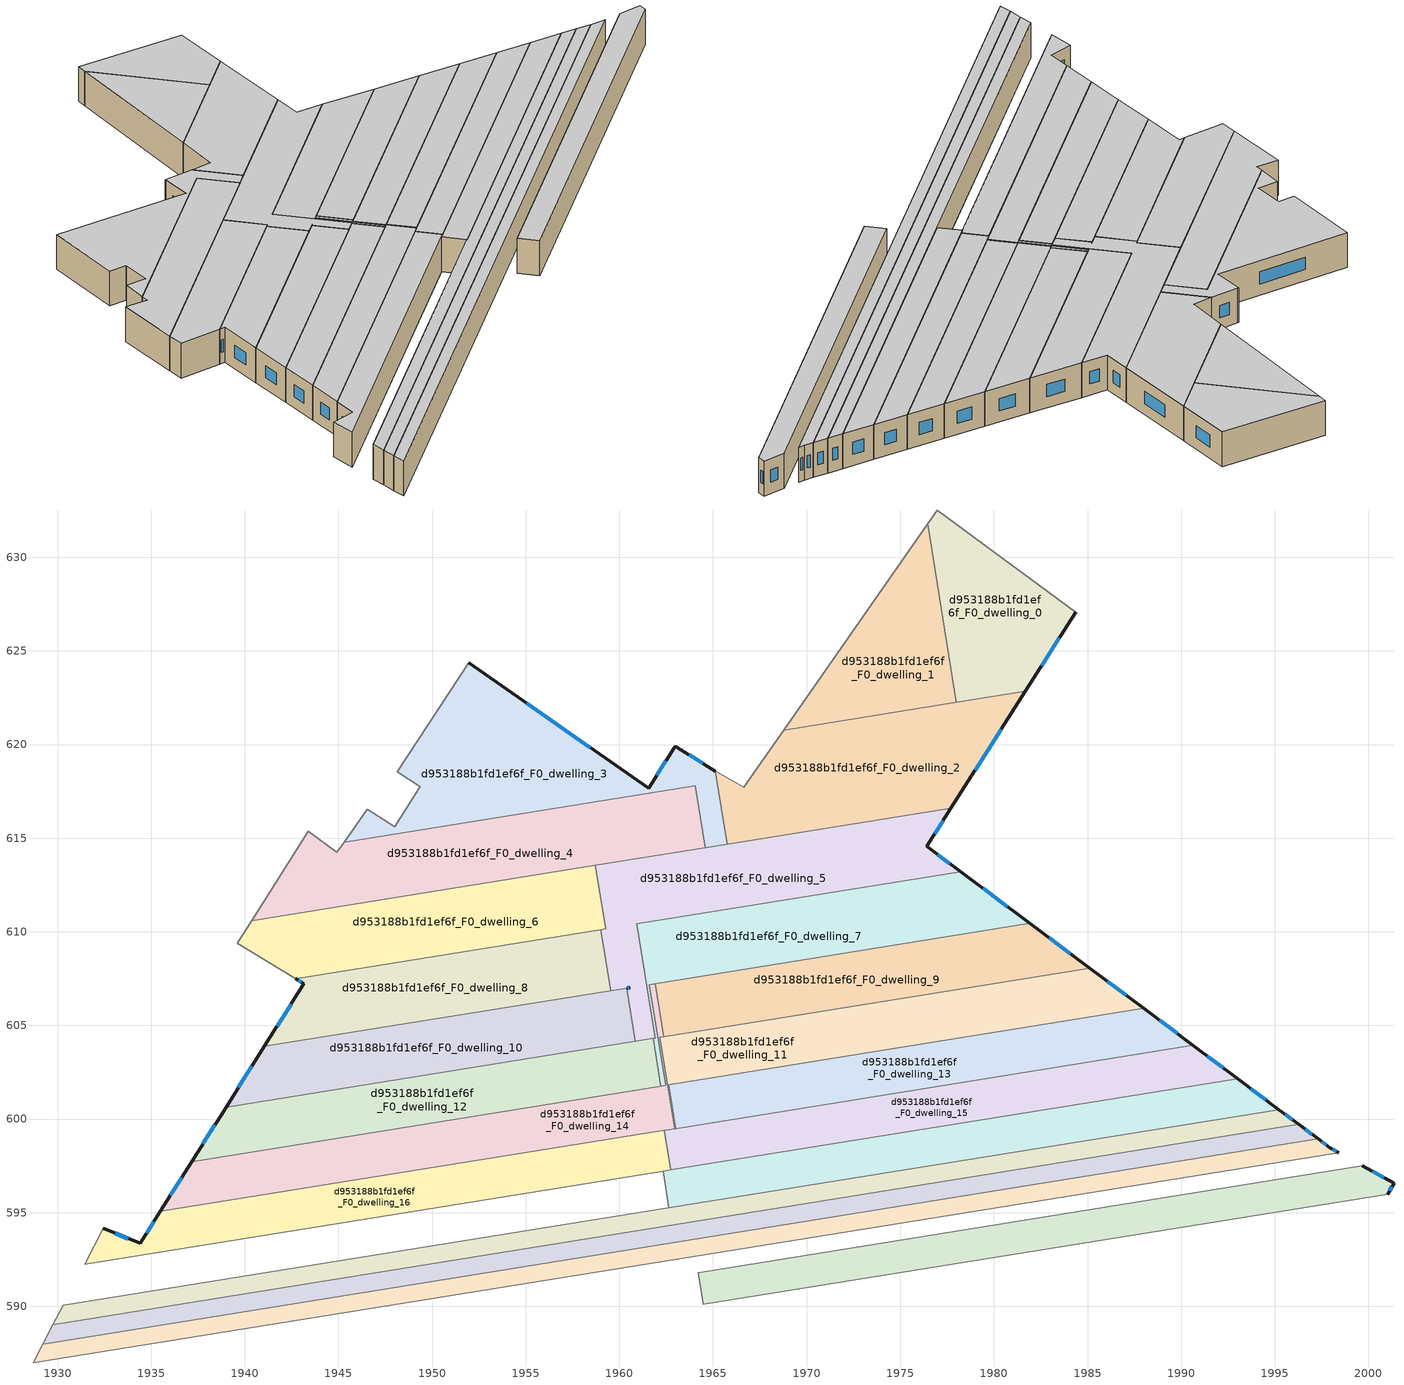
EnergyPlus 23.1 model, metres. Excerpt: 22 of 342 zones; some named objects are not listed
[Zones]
d953188b1fd1ef6f_F0_dwelling_0
 floor ground (EU_floor_Construction): 1984.36,627.07 1981.68,622.85 1978,622.26 1976.46,631.79 1976.97,632.51 z0
 wall outside (EU_wall_Construction): 1981.68,622.85 1984.36,627.07 z0:3
 wall adiabatic (EU_wall_Construction): 1984.36,627.07 1976.97,632.51 1976.46,631.79 z0:3
 wall to d953188b1fd1ef6f_F0_dwelling_1 (EU_wall_Construction): 1976.46,631.79 1978,622.26 z0:3
 wall to d953188b1fd1ef6f_F0_dwelling_2 (EU_wall_Construction): 1978,622.26 1981.68,622.85 z0:3
 window (EU_Window_Construction): 1982.55,624.22 1983.49,625.7 z0.97:2.03
 ceiling to d953188b1fd1ef6f_F1_dwelling_0 (EU_floor_Construction): 1981.68,622.85 1984.36,627.07 1976.97,632.51 1976.46,631.79 1978,622.26 z3
d953188b1fd1ef6f_F0_dwelling_1
 floor ground (EU_floor_Construction): 1976.46,631.79 1978,622.26 1968.78,620.78 z0
 wall adiabatic (EU_wall_Construction): 1976.46,631.79 1968.78,620.78 z0:3
 wall to d953188b1fd1ef6f_F0_dwelling_2 (EU_wall_Construction): 1968.78,620.78 1978,622.26 z0:3
 ceiling to d953188b1fd1ef6f_F1_dwelling_1 (EU_floor_Construction): 1978,622.26 1976.46,631.79 1968.78,620.78 z3
d953188b1fd1ef6f_F0_dwelling_10
 floor ground (EU_floor_Construction): 1960.41,606.99 1960.86,604.16 1939,600.64 1941.04,603.88 z0
 wall outside (EU_wall_Construction): 1941.04,603.88 1939,600.64 z0:3
 wall to d953188b1fd1ef6f_F0_dwelling_5 (EU_wall_Construction): 1960.86,604.16 1960.41,606.99 / 1960.4,606.99 1959.54,606.86 z0:3
 wall to d953188b1fd1ef6f_F0_dwelling_8 (EU_wall_Construction): 1959.54,606.85 1941.04,603.88 z0:3
 wall to d953188b1fd1ef6f_F0_dwelling_12 (EU_wall_Construction): 1939,600.64 1960.86,604.16 z0:3
 window (EU_Window_Construction): 1940.38,602.83 1939.66,601.69 z0.97:2.03
 ceiling to d953188b1fd1ef6f_F1_dwelling_10 (EU_floor_Construction): 1960.86,604.16 1960.41,606.99 1941.04,603.88 1939,600.64 z3
d953188b1fd1ef6f_F0_dwelling_11
 floor ground (EU_floor_Construction): 1988,605.91 1962.63,601.83 1963.01,599.5 1962.95,599.49 1962.17,604.37 1985.12,608.06 z0
 wall outside (EU_wall_Construction): 1988,605.91 1985.12,608.06 z0:3
 wall to d953188b1fd1ef6f_F0_dwelling_13 (EU_wall_Construction): 1963.01,599.5 1962.63,601.83 1988,605.91 z0:3
 wall to d953188b1fd1ef6f_F0_dwelling_15 (EU_wall_Construction): 1962.95,599.49 1963.01,599.5 z0:3
 wall to d953188b1fd1ef6f_F0_dwelling_14 (EU_wall_Construction): 1962.36,604.4 1962.17,604.37 1962.95,599.49 z0:3
 wall to d953188b1fd1ef6f_F0_dwelling_9 (EU_wall_Construction): 1985.12,608.06 1962.36,604.4 z0:3
 window (EU_Window_Construction): 1987.07,606.6 1986.06,607.36 z0.97:2.03
 ceiling to d953188b1fd1ef6f_F1_dwelling_11 (EU_floor_Construction): 1988,605.91 1985.12,608.06 1962.17,604.37 1962.95,599.49 1963.01,599.5 1962.63,601.83 z3
d953188b1fd1ef6f_F0_dwelling_12
 floor ground (EU_floor_Construction): 1961.8,604.31 1962.21,601.76 1937.16,597.73 1939,600.64 z0
 wall outside (EU_wall_Construction): 1939,600.64 1937.16,597.73 z0:3
 wall to d953188b1fd1ef6f_F0_dwelling_7 (EU_wall_Construction): 1962.21,601.76 1961.8,604.31 z0:3
 wall to d953188b1fd1ef6f_F0_dwelling_14 (EU_wall_Construction): 1937.16,597.73 1962.21,601.76 z0:3
 wall to d953188b1fd1ef6f_F0_dwelling_5 (EU_wall_Construction): 1961.8,604.31 1960.86,604.16 z0:3
 window (EU_Window_Construction): 1938.4,599.7 1937.76,598.67 z0.97:2.03
 ceiling to d953188b1fd1ef6f_F1_dwelling_12 (EU_floor_Construction): 1962.21,601.76 1961.8,604.31 1939,600.64 1937.16,597.73 z3
d953188b1fd1ef6f_F0_dwelling_13
 floor ground (EU_floor_Construction): 1990.63,603.94 1963.01,599.5 1962.63,601.83 1988,605.91 z0
 wall outside (EU_wall_Construction): 1990.63,603.94 1988,605.91 z0:3
 wall to d953188b1fd1ef6f_F0_dwelling_15 (EU_wall_Construction): 1963.01,599.5 1990.63,603.94 z0:3
 window (EU_Window_Construction): 1989.78,604.58 1988.85,605.27 z0.97:2.03
 ceiling to d953188b1fd1ef6f_F1_dwelling_13 (EU_floor_Construction): 1990.63,603.94 1988,605.91 1962.63,601.83 1963.01,599.5 z3
d953188b1fd1ef6f_F0_dwelling_14
 floor ground (EU_floor_Construction): 1961.91,607.24 1962.36,604.4 1962.17,604.37 1962.95,599.49 1962.65,599.44 1935.48,595.07 1937.16,597.73 1962.47,601.8 1961.6,607.19 z0
 wall outside (EU_wall_Construction): 1937.16,597.73 1935.48,595.07 z0:3
 wall to d953188b1fd1ef6f_F0_dwelling_9 (EU_wall_Construction): 1962.36,604.4 1961.91,607.24 z0:3
 wall to d953188b1fd1ef6f_F0_dwelling_7 (EU_wall_Construction): 1961.91,607.24 1961.6,607.19 1962.47,601.8 1962.21,601.76 z0:3
 wall to d953188b1fd1ef6f_F0_dwelling_15 (EU_wall_Construction): 1962.4,599.4 1962.65,599.44 1962.95,599.49 z0:3
 wall to d953188b1fd1ef6f_F0_dwelling_16 (EU_wall_Construction): 1935.48,595.07 1962.4,599.4 z0:3
 window (EU_Window_Construction): 1936.62,596.87 1936.03,595.93 z0.97:2.03
 ceiling to d953188b1fd1ef6f_F1_dwelling_14 (EU_floor_Construction): 1962.65,599.44 1962.95,599.49 1962.17,604.37 1962.36,604.4 1961.91,607.24 1961.6,607.19 1962.47,601.8 1937.16,597.73 1935.48,595.07 z3
d953188b1fd1ef6f_F0_dwelling_15
 floor ground (EU_floor_Construction): 1993.01,602.16 1962.73,597.29 1962.4,599.4 1962.95,599.49 1963.01,599.5 1990.63,603.94 z0
 wall outside (EU_wall_Construction): 1993.01,602.16 1990.63,603.94 z0:3
 wall to d953188b1fd1ef6f_F0_dwelling_16 (EU_wall_Construction): 1962.4,599.4 1962.73,597.29 z0:3
 wall to d953188b1fd1ef6f_F0_dwelling_17 (EU_wall_Construction): 1962.73,597.29 1993.01,602.16 z0:3
 window (EU_Window_Construction): 1992.24,602.73 1991.4,603.36 z0.97:2.03
 ceiling to d953188b1fd1ef6f_F1_dwelling_15 (EU_floor_Construction): 1993.01,602.16 1990.63,603.94 1963.01,599.5 1962.95,599.49 1962.4,599.4 1962.73,597.29 z3
d953188b1fd1ef6f_F0_dwelling_16
 floor ground (EU_floor_Construction): 1962.4,599.4 1962.73,597.29 1931.44,592.26 1932.44,594.16 1934.41,593.36 1935.48,595.07 z0
 wall outside (EU_wall_Construction): 1935.48,595.07 1934.41,593.36 1932.44,594.16 z0:3
 wall adiabatic (EU_wall_Construction): 1932.44,594.16 1931.44,592.26 z0:3
 wall to d953188b1fd1ef6f_F0_dwelling_18 (EU_wall_Construction): 1931.44,592.26 1962.34,597.22 z0:3
 wall to d953188b1fd1ef6f_F0_dwelling_17 (EU_wall_Construction): 1962.34,597.22 1962.73,597.29 z0:3
 window (EU_Window_Construction): 1933.77,593.62 1933.07,593.9 / 1935.14,594.52 1934.76,593.91 z0.97:2.03
 ceiling to d953188b1fd1ef6f_F1_dwelling_16 (EU_floor_Construction): 1962.73,597.29 1962.4,599.4 1935.48,595.07 1934.41,593.36 1932.44,594.16 1931.44,592.26 z3
d953188b1fd1ef6f_F0_dwelling_17
 floor ground (EU_floor_Construction): 1995.22,600.51 1962.65,595.27 1962.34,597.22 1993.01,602.16 z0
 wall outside (EU_wall_Construction): 1995.22,600.51 1993.01,602.16 z0:3
 wall to d953188b1fd1ef6f_F0_dwelling_18 (EU_wall_Construction): 1962.34,597.22 1962.65,595.27 z0:3
 wall to d953188b1fd1ef6f_F0_dwelling_19 (EU_wall_Construction): 1962.65,595.27 1995.22,600.51 z0:3
 window (EU_Window_Construction): 1994.5,601.04 1993.73,601.62 z0.97:2.03
 ceiling to d953188b1fd1ef6f_F1_dwelling_17 (EU_floor_Construction): 1995.22,600.51 1993.01,602.16 1962.34,597.22 1962.65,595.27 z3
d953188b1fd1ef6f_F0_dwelling_19
 floor ground (EU_floor_Construction): 1996.28,599.71 1929.75,589.02 1930.3,590.07 1995.22,600.51 z0
 wall outside (EU_wall_Construction): 1996.28,599.71 1995.22,600.51 z0:3
 wall to d953188b1fd1ef6f_F0_dwelling_20 (EU_wall_Construction): 1929.75,589.02 1996.28,599.71 z0:3
 wall adiabatic (EU_wall_Construction): 1930.3,590.07 1929.75,589.02 z0:3
 wall to d953188b1fd1ef6f_F0_dwelling_18 (EU_wall_Construction): 1962.65,595.27 1930.3,590.07 z0:3
 window (EU_Window_Construction): 1995.93,599.97 1995.56,600.25 z0.97:2.03
 ceiling to d953188b1fd1ef6f_F1_dwelling_19 (EU_floor_Construction): 1996.28,599.71 1995.22,600.51 1930.3,590.07 1929.75,589.02 z3
d953188b1fd1ef6f_F0_dwelling_2
 floor ground (EU_floor_Construction): 1981.68,622.85 1977.71,616.6 1965.76,614.68 1965.13,618.58 1965.15,618.57 1966.65,617.71 1968.78,620.78 z0
 wall outside (EU_wall_Construction): 1977.71,616.6 1981.68,622.85 z0:3
 wall adiabatic (EU_wall_Construction): 1968.78,620.78 1966.65,617.71 1965.15,618.57 1965.13,618.58 z0:3
 wall to d953188b1fd1ef6f_F0_dwelling_3 (EU_wall_Construction): 1965.13,618.58 1965.76,614.68 z0:3
 wall to d953188b1fd1ef6f_F0_dwelling_5 (EU_wall_Construction): 1965.76,614.68 1977.71,616.6 z0:3
 window (EU_Window_Construction): 1979,618.63 1980.39,620.82 z0.97:2.03
 ceiling to d953188b1fd1ef6f_F1_dwelling_2 (EU_floor_Construction): 1977.71,616.6 1981.68,622.85 1968.78,620.78 1966.65,617.71 1965.15,618.57 1965.13,618.58 1965.76,614.68 z3
d953188b1fd1ef6f_F0_dwelling_20
 floor ground (EU_floor_Construction): 1997.31,598.94 1929.21,587.99 1929.75,589.02 1996.28,599.71 z0
 wall outside (EU_wall_Construction): 1997.31,598.94 1996.28,599.71 z0:3
 wall to d953188b1fd1ef6f_F0_dwelling_21 (EU_wall_Construction): 1929.21,587.99 1997.31,598.94 z0:3
 wall adiabatic (EU_wall_Construction): 1929.75,589.02 1929.21,587.99 z0:3
 window (EU_Window_Construction): 1996.98,599.19 1996.61,599.46 z0.97:2.03
 ceiling to d953188b1fd1ef6f_F1_dwelling_20 (EU_floor_Construction): 1997.31,598.94 1996.28,599.71 1929.75,589.02 1929.21,587.99 z3
d953188b1fd1ef6f_F0_dwelling_21
 floor ground (EU_floor_Construction): 1997.94,598.47 1998.43,598.2 1928.69,586.99 1929.21,587.99 1997.31,598.94 z0
 wall outside (EU_wall_Construction): 1998.43,598.2 1997.94,598.47 1997.31,598.94 z0:3
 wall adiabatic (EU_wall_Construction): 1929.21,587.99 1928.69,586.99 z0:3
 wall to d953188b1fd1ef6f_F0_dwelling_22 (EU_wall_Construction): 1928.69,586.99 1998.43,598.2 z0:3
 window (EU_Window_Construction): 1997.74,598.62 1997.52,598.79 / 1998.27,598.29 1998.1,598.38 z0.97:2.03
 ceiling to d953188b1fd1ef6f_F1_dwelling_21 (EU_floor_Construction): 1998.43,598.2 1997.94,598.47 1997.31,598.94 1929.21,587.99 1928.69,586.99 z3
d953188b1fd1ef6f_F0_dwelling_23
 floor ground (EU_floor_Construction): 2001.36,596.57 2001.03,595.98 1964.48,590.1 1964.21,591.8 1999.68,597.5 z0
 wall outside (EU_wall_Construction): 2001.03,595.98 2001.36,596.57 1999.68,597.5 z0:3
 wall to d953188b1fd1ef6f_F0_dwelling_24 (EU_wall_Construction): 1964.21,591.8 1964.48,590.1 z0:3
 wall to d953188b1fd1ef6f_F0_dwelling_25 (EU_wall_Construction): 1964.48,590.1 2001.03,595.98 z0:3
 wall to d953188b1fd1ef6f_F0_dwelling_22 (EU_wall_Construction): 1999.68,597.5 1964.21,591.8 z0:3
 window (EU_Window_Construction): 2001.14,596.17 2001.25,596.38 / 2000.82,596.87 2000.23,597.2 z0.97:2.03
 ceiling to d953188b1fd1ef6f_F1_dwelling_23 (EU_floor_Construction): 2001.03,595.98 2001.36,596.57 1999.68,597.5 1964.21,591.8 1964.48,590.1 z3
d953188b1fd1ef6f_F0_dwelling_3
 floor ground (EU_floor_Construction): 1962.97,619.92 1963.07,619.86 1965.13,618.58 1965.76,614.68 1964.59,614.49 1964.06,617.81 1945.3,614.79 1946.54,616.54 1948.02,615.6 1949.29,617.64 1949.36,617.75 1948.15,618.56 1951.95,624.38 1961.56,617.66 1962.92,619.83 z0
 wall outside (EU_wall_Construction): 1965.13,618.58 1963.07,619.86 1962.97,619.92 1962.92,619.83 1961.56,617.66 1951.95,624.38 z0:3
 wall to d953188b1fd1ef6f_F0_dwelling_4 (EU_wall_Construction): 1945.3,614.79 1964.06,617.81 1964.59,614.49 z0:3
 wall adiabatic (EU_wall_Construction): 1951.95,624.38 1948.15,618.56 1949.36,617.75 1949.29,617.64 1948.02,615.6 1946.54,616.54 1945.3,614.79 z0:3
 wall to d953188b1fd1ef6f_F0_dwelling_5 (EU_wall_Construction): 1964.59,614.49 1965.76,614.68 z0:3
 window (EU_Window_Construction): 1964.46,618.99 1963.74,619.44 / 1958.45,619.84 1955.06,622.2 / 1962.48,619.13 1962,618.36 z0.97:2.03
 ceiling to d953188b1fd1ef6f_F1_dwelling_3 (EU_floor_Construction): 1965.76,614.68 1965.13,618.58 1963.07,619.86 1962.97,619.92 1962.92,619.83 1961.56,617.66 1951.95,624.38 1948.15,618.56 1949.36,617.75 1949.29,617.64 1948.02,615.6 1946.54,616.54 1945.3,614.79 1964.06,617.81 1964.59,614.49 z3
d953188b1fd1ef6f_F0_dwelling_4
 floor ground (EU_floor_Construction): 1964.06,617.81 1964.59,614.49 1940.37,610.59 1943.39,615.38 1944.92,614.25 1945.3,614.79 z0
 wall adiabatic (EU_wall_Construction): 1945.3,614.79 1944.92,614.25 1943.39,615.38 1940.37,610.59 z0:3
 wall to d953188b1fd1ef6f_F0_dwelling_6 (EU_wall_Construction): 1940.37,610.59 1958.72,613.55 z0:3
 wall to d953188b1fd1ef6f_F0_dwelling_5 (EU_wall_Construction): 1958.72,613.55 1964.59,614.49 z0:3
 ceiling to d953188b1fd1ef6f_F1_dwelling_4 (EU_floor_Construction): 1964.59,614.49 1964.06,617.81 1945.3,614.79 1944.92,614.25 1943.39,615.38 1940.37,610.59 z3
d953188b1fd1ef6f_F0_dwelling_5
 floor ground (EU_floor_Construction): 1977.71,616.6 1976.42,614.57 1978.24,613.21 1960.94,610.42 1961.92,604.33 1960.86,604.16 1960.41,606.99 1960.57,607.02 1959.54,606.86 1959.01,610.11 1959.27,610.15 1958.72,613.55 z0
 wall outside (EU_wall_Construction): 1978.24,613.21 1976.42,614.57 1977.71,616.6 / 1960.4,606.99 1960.57,607.02 1960.41,606.99 z0:3
 wall to d953188b1fd1ef6f_F0_dwelling_8 (EU_wall_Construction): 1959.01,610.11 1959.54,606.86 z0:3
 wall to d953188b1fd1ef6f_F0_dwelling_6 (EU_wall_Construction): 1958.72,613.55 1959.27,610.15 1959.01,610.11 z0:3
 wall to d953188b1fd1ef6f_F0_dwelling_7 (EU_wall_Construction): 1961.8,604.31 1961.92,604.33 1960.94,610.42 1978.24,613.21 z0:3
 window (EU_Window_Construction): 1976.83,615.23 1977.29,615.94 / 1977.65,613.65 1977.01,614.13 / 1960.52,607.01 1960.46,607 / 1960.46,607 1960.52,607.01 z0.97:2.03
 ceiling to d953188b1fd1ef6f_F1_dwelling_5 (EU_floor_Construction): 1978.24,613.21 1976.42,614.57 1977.71,616.6 1958.72,613.55 1959.27,610.15 1959.01,610.11 1959.54,606.86 1960.57,607.02 1960.41,606.99 1960.86,604.16 1961.92,604.33 1960.94,610.42 z3
d953188b1fd1ef6f_F0_dwelling_6
 floor ground (EU_floor_Construction): 1958.72,613.55 1959.27,610.15 1942.72,607.49 1939.61,609.39 1940.37,610.59 z0
 wall adiabatic (EU_wall_Construction): 1940.37,610.59 1939.61,609.39 1942.72,607.49 z0:3
 wall to d953188b1fd1ef6f_F0_dwelling_8 (EU_wall_Construction): 1942.72,607.49 1959.01,610.11 z0:3
 ceiling to d953188b1fd1ef6f_F1_dwelling_6 (EU_floor_Construction): 1959.27,610.15 1958.72,613.55 1940.37,610.59 1939.61,609.39 1942.72,607.49 z3
d953188b1fd1ef6f_F0_dwelling_7
 floor ground (EU_floor_Construction): 1981.92,610.45 1961.6,607.19 1962.47,601.8 1962.21,601.76 1961.8,604.31 1961.92,604.33 1960.94,610.42 1978.24,613.21 z0
 wall outside (EU_wall_Construction): 1981.92,610.45 1978.24,613.21 z0:3
 wall to d953188b1fd1ef6f_F0_dwelling_9 (EU_wall_Construction): 1961.91,607.24 1981.92,610.45 z0:3
 window (EU_Window_Construction): 1980.73,611.35 1979.43,612.31 z0.97:2.03
 ceiling to d953188b1fd1ef6f_F1_dwelling_7 (EU_floor_Construction): 1981.92,610.45 1978.24,613.21 1960.94,610.42 1961.92,604.33 1961.8,604.31 1962.21,601.76 1962.47,601.8 1961.6,607.19 z3
d953188b1fd1ef6f_F0_dwelling_8
 floor ground (EU_floor_Construction): 1959.01,610.11 1959.54,606.86 1941.04,603.88 1943.16,607.23 1942.72,607.49 z0
 wall outside (EU_wall_Construction): 1942.72,607.49 1943.16,607.23 1941.04,603.88 z0:3
 window (EU_Window_Construction): 1942.47,606.14 1941.73,604.97 / 1942.86,607.41 1943.02,607.32 z0.97:2.03
 ceiling to d953188b1fd1ef6f_F1_dwelling_8 (EU_floor_Construction): 1959.54,606.86 1959.01,610.11 1942.72,607.49 1943.16,607.23 1941.04,603.88 z3
d953188b1fd1ef6f_F0_dwelling_9
 floor ground (EU_floor_Construction): 1985.12,608.06 1962.36,604.4 1961.91,607.24 1981.92,610.45 z0
 wall outside (EU_wall_Construction): 1985.12,608.06 1981.92,610.45 z0:3
 window (EU_Window_Construction): 1984.08,608.83 1982.96,609.68 z0.97:2.03
 ceiling to d953188b1fd1ef6f_F1_dwelling_9 (EU_floor_Construction): 1985.12,608.06 1981.92,610.45 1961.91,607.24 1962.36,604.4 z3
[Building]
EU S2 Campaign: North Axis=0; Terrain=City; Solar Distribution=FullExterior
[Site:Location]
Bologna: Latitude=44.5; Longitude=11.25; Time Zone=1; Elevation=37
[SizingPeriod:WeatherFileDays]
AnnualSizingPeriod: Begin Month=1; Begin Day of Month=1; End Month=12; End Day of Month=31; Day of Week for Start Day=Monday; Use Weather File Daylight Saving Period=No; Use Weather File Rain and Snow Indicators=No
[MATERIAL]
EU_InternalMass_Material: Roughness=MediumRough; Thickness=0.1; Conductivity=1; Density=1800; Specific Heat=900; Thermal Absorptance=0.9; Solar Absorptance=0.7; Visible Absorptance=0.7
[MATERIAL:NOMASS] Roughness=MediumRough; Thermal Absorptance=0.9; Solar Absorptance=0.7; Visible Absorptance=0.7
Name | Thermal Resistance
EU_wall_NoMass | 0.779417
EU_floor_NoMass | 0.588222
[WINDOWMATERIAL:SIMPLEGLAZINGSYSTEM]
EU_Window_SimpleGlazing: UFactor=5.16242; Solar Heat Gain Coefficient=0.85; Visible Transmittance=0.85
[CONSTRUCTION]
EU_wall_Construction: EU_wall_NoMass
EU_floor_Construction: EU_floor_NoMass
EU_Window_Construction: EU_Window_SimpleGlazing
EU_InternalMass_Construction: EU_InternalMass_Material
[ZONE] Type=1; Multiplier=1; Ceiling Height=autocalculate; Floor Area=autocalculate; Part of Total Floor Area=Yes
Name | Volume
d953188b1fd1ef6f_F0_dwelling_0 | 135.192
d953188b1fd1ef6f_F0_dwelling_1 | 135.205
d953188b1fd1ef6f_F0_dwelling_10 | 180.097
d953188b1fd1ef6f_F0_dwelling_11 | 190.069
d953188b1fd1ef6f_F0_dwelling_12 | 187.54
d953188b1fd1ef6f_F0_dwelling_13 | 190.031
d953188b1fd1ef6f_F0_dwelling_14 | 193.176
d953188b1fd1ef6f_F0_dwelling_15 | 189.998
d953188b1fd1ef6f_F0_dwelling_16 | 189.991
d953188b1fd1ef6f_F0_dwelling_17 | 190.065
d953188b1fd1ef6f_F0_dwelling_19 | 189.875
d953188b1fd1ef6f_F0_dwelling_2 | 222.81
d953188b1fd1ef6f_F0_dwelling_20 | 190.068
d953188b1fd1ef6f_F0_dwelling_21 | 190.012
d953188b1fd1ef6f_F0_dwelling_23 | 189.983
d953188b1fd1ef6f_F0_dwelling_3 | 222.825
d953188b1fd1ef6f_F0_dwelling_4 | 234.082
d953188b1fd1ef6f_F0_dwelling_5 | 218.547
d953188b1fd1ef6f_F0_dwelling_6 | 190.003
d953188b1fd1ef6f_F0_dwelling_7 | 192.541
d953188b1fd1ef6f_F0_dwelling_8 | 171.374
d953188b1fd1ef6f_F0_dwelling_9 | 186.848
[INTERNALMASS] Construction=EU_InternalMass_Construction
Name | Zone or ZoneList | Surface Area
d953188b1fd1ef6f_F0_dwelling_0_EU_InternalMass | d953188b1fd1ef6f_F0_dwelling_0 | 45.0645
d953188b1fd1ef6f_F0_dwelling_1_EU_InternalMass | d953188b1fd1ef6f_F0_dwelling_1 | 45.0702
d953188b1fd1ef6f_F0_dwelling_2_EU_InternalMass | d953188b1fd1ef6f_F0_dwelling_2 | 74.2701
d953188b1fd1ef6f_F0_dwelling_3_EU_InternalMass | d953188b1fd1ef6f_F0_dwelling_3 | 74.2743
d953188b1fd1ef6f_F0_dwelling_4_EU_InternalMass | d953188b1fd1ef6f_F0_dwelling_4 | 78.0291
d953188b1fd1ef6f_F0_dwelling_5_EU_InternalMass | d953188b1fd1ef6f_F0_dwelling_5 | 72.8446
d953188b1fd1ef6f_F0_dwelling_6_EU_InternalMass | d953188b1fd1ef6f_F0_dwelling_6 | 63.3335
d953188b1fd1ef6f_F0_dwelling_7_EU_InternalMass | d953188b1fd1ef6f_F0_dwelling_7 | 64.1759
d953188b1fd1ef6f_F0_dwelling_8_EU_InternalMass | d953188b1fd1ef6f_F0_dwelling_8 | 57.1271
d953188b1fd1ef6f_F0_dwelling_9_EU_InternalMass | d953188b1fd1ef6f_F0_dwelling_9 | 62.2808
d953188b1fd1ef6f_F0_dwelling_10_EU_InternalMass | d953188b1fd1ef6f_F0_dwelling_10 | 60.0332
d953188b1fd1ef6f_F0_dwelling_11_EU_InternalMass | d953188b1fd1ef6f_F0_dwelling_11 | 63.3554
d953188b1fd1ef6f_F0_dwelling_12_EU_InternalMass | d953188b1fd1ef6f_F0_dwelling_12 | 62.5179
d953188b1fd1ef6f_F0_dwelling_13_EU_InternalMass | d953188b1fd1ef6f_F0_dwelling_13 | 63.3453
d953188b1fd1ef6f_F0_dwelling_14_EU_InternalMass | d953188b1fd1ef6f_F0_dwelling_14 | 64.3912
d953188b1fd1ef6f_F0_dwelling_15_EU_InternalMass | d953188b1fd1ef6f_F0_dwelling_15 | 63.3331
d953188b1fd1ef6f_F0_dwelling_16_EU_InternalMass | d953188b1fd1ef6f_F0_dwelling_16 | 63.33
d953188b1fd1ef6f_F0_dwelling_17_EU_InternalMass | d953188b1fd1ef6f_F0_dwelling_17 | 63.355
d953188b1fd1ef6f_F0_dwelling_19_EU_InternalMass | d953188b1fd1ef6f_F0_dwelling_19 | 63.2914
d953188b1fd1ef6f_F0_dwelling_20_EU_InternalMass | d953188b1fd1ef6f_F0_dwelling_20 | 63.3559
d953188b1fd1ef6f_F0_dwelling_21_EU_InternalMass | d953188b1fd1ef6f_F0_dwelling_21 | 63.3374
d953188b1fd1ef6f_F0_dwelling_23_EU_InternalMass | d953188b1fd1ef6f_F0_dwelling_23 | 63.3276
[OTHEREQUIPMENT] Fuel Type=Electricity; Design Level Calculation Method=Watts/Area; Power per Zone Floor Area=1; Fraction Latent=0; Fraction Radiant=0; Fraction Lost=0; Carbon Dioxide Generation Rate=0; EndUse Subcategory=EU_Step8_InternalGains
Name | Zone or ZoneList or Space or SpaceList | Schedule
EU_Step8_InternalGain_d953188b1fd1ef6f_F0_dwelling_0_f000 | d953188b1fd1ef6f_F0_dwelling_0 | EU_Step8_GainSchedule_d953188b1fd1ef6f_F0_dwelling_0_f000
EU_Step8_InternalGain_d953188b1fd1ef6f_F0_dwelling_1_f000 | d953188b1fd1ef6f_F0_dwelling_1 | EU_Step8_GainSchedule_d953188b1fd1ef6f_F0_dwelling_1_f000
EU_Step8_InternalGain_d953188b1fd1ef6f_F0_dwelling_2_f000 | d953188b1fd1ef6f_F0_dwelling_2 | EU_Step8_GainSchedule_d953188b1fd1ef6f_F0_dwelling_2_f000
EU_Step8_InternalGain_d953188b1fd1ef6f_F0_dwelling_3_f000 | d953188b1fd1ef6f_F0_dwelling_3 | EU_Step8_GainSchedule_d953188b1fd1ef6f_F0_dwelling_3_f000
EU_Step8_InternalGain_d953188b1fd1ef6f_F0_dwelling_4_f000 | d953188b1fd1ef6f_F0_dwelling_4 | EU_Step8_GainSchedule_d953188b1fd1ef6f_F0_dwelling_4_f000
EU_Step8_InternalGain_d953188b1fd1ef6f_F0_dwelling_5_f000 | d953188b1fd1ef6f_F0_dwelling_5 | EU_Step8_GainSchedule_d953188b1fd1ef6f_F0_dwelling_5_f000
EU_Step8_InternalGain_d953188b1fd1ef6f_F0_dwelling_6_f000 | d953188b1fd1ef6f_F0_dwelling_6 | EU_Step8_GainSchedule_d953188b1fd1ef6f_F0_dwelling_6_f000
EU_Step8_InternalGain_d953188b1fd1ef6f_F0_dwelling_7_f000 | d953188b1fd1ef6f_F0_dwelling_7 | EU_Step8_GainSchedule_d953188b1fd1ef6f_F0_dwelling_7_f000
EU_Step8_InternalGain_d953188b1fd1ef6f_F0_dwelling_8_f000 | d953188b1fd1ef6f_F0_dwelling_8 | EU_Step8_GainSchedule_d953188b1fd1ef6f_F0_dwelling_8_f000
EU_Step8_InternalGain_d953188b1fd1ef6f_F0_dwelling_9_f000 | d953188b1fd1ef6f_F0_dwelling_9 | EU_Step8_GainSchedule_d953188b1fd1ef6f_F0_dwelling_9_f000
EU_Step8_InternalGain_d953188b1fd1ef6f_F0_dwelling_10_f000 | d953188b1fd1ef6f_F0_dwelling_10 | EU_Step8_GainSchedule_d953188b1fd1ef6f_F0_dwelling_10_f000
EU_Step8_InternalGain_d953188b1fd1ef6f_F0_dwelling_11_f000 | d953188b1fd1ef6f_F0_dwelling_11 | EU_Step8_GainSchedule_d953188b1fd1ef6f_F0_dwelling_11_f000
EU_Step8_InternalGain_d953188b1fd1ef6f_F0_dwelling_12_f000 | d953188b1fd1ef6f_F0_dwelling_12 | EU_Step8_GainSchedule_d953188b1fd1ef6f_F0_dwelling_12_f000
EU_Step8_InternalGain_d953188b1fd1ef6f_F0_dwelling_13_f000 | d953188b1fd1ef6f_F0_dwelling_13 | EU_Step8_GainSchedule_d953188b1fd1ef6f_F0_dwelling_13_f000
EU_Step8_InternalGain_d953188b1fd1ef6f_F0_dwelling_14_f000 | d953188b1fd1ef6f_F0_dwelling_14 | EU_Step8_GainSchedule_d953188b1fd1ef6f_F0_dwelling_14_f000
EU_Step8_InternalGain_d953188b1fd1ef6f_F0_dwelling_15_f000 | d953188b1fd1ef6f_F0_dwelling_15 | EU_Step8_GainSchedule_d953188b1fd1ef6f_F0_dwelling_15_f000
EU_Step8_InternalGain_d953188b1fd1ef6f_F0_dwelling_16_f000 | d953188b1fd1ef6f_F0_dwelling_16 | EU_Step8_GainSchedule_d953188b1fd1ef6f_F0_dwelling_16_f000
EU_Step8_InternalGain_d953188b1fd1ef6f_F0_dwelling_17_f000 | d953188b1fd1ef6f_F0_dwelling_17 | EU_Step8_GainSchedule_d953188b1fd1ef6f_F0_dwelling_17_f000
EU_Step8_InternalGain_d953188b1fd1ef6f_F0_dwelling_19_f000 | d953188b1fd1ef6f_F0_dwelling_19 | EU_Step8_GainSchedule_d953188b1fd1ef6f_F0_dwelling_19_f000
EU_Step8_InternalGain_d953188b1fd1ef6f_F0_dwelling_20_f000 | d953188b1fd1ef6f_F0_dwelling_20 | EU_Step8_GainSchedule_d953188b1fd1ef6f_F0_dwelling_20_f000
EU_Step8_InternalGain_d953188b1fd1ef6f_F0_dwelling_21_f000 | d953188b1fd1ef6f_F0_dwelling_21 | EU_Step8_GainSchedule_d953188b1fd1ef6f_F0_dwelling_21_f000
EU_Step8_InternalGain_d953188b1fd1ef6f_F0_dwelling_23_f000 | d953188b1fd1ef6f_F0_dwelling_23 | EU_Step8_GainSchedule_d953188b1fd1ef6f_F0_dwelling_23_f000
[ZONEVENTILATION:DESIGNFLOWRATE] Schedule=EU_AlwaysOn; Design Flow Rate Calculation Method=AirChanges/Hour; Air Changes per Hour=0.712058; Ventilation Type=Natural; Fan Pressure Rise=0; Fan Total Efficiency=1; Constant Term Coefficient=1; Temperature Term Coefficient=0; Velocity Term Coefficient=0; Velocity Squared Term Coefficient=0; Minimum Indoor Temperature=-100; Maximum Indoor Temperature=100; Delta Temperature=-100; Minimum Outdoor Temperature=-100; Maximum Outdoor Temperature=100; Maximum Wind Speed=40
Name | Zone or ZoneList or Space or SpaceList
EU_ConstantAir_d953188b1fd1ef6f_F0_dwelling_0 | d953188b1fd1ef6f_F0_dwelling_0
EU_ConstantAir_d953188b1fd1ef6f_F0_dwelling_1 | d953188b1fd1ef6f_F0_dwelling_1
EU_ConstantAir_d953188b1fd1ef6f_F0_dwelling_2 | d953188b1fd1ef6f_F0_dwelling_2
EU_ConstantAir_d953188b1fd1ef6f_F0_dwelling_3 | d953188b1fd1ef6f_F0_dwelling_3
EU_ConstantAir_d953188b1fd1ef6f_F0_dwelling_4 | d953188b1fd1ef6f_F0_dwelling_4
EU_ConstantAir_d953188b1fd1ef6f_F0_dwelling_5 | d953188b1fd1ef6f_F0_dwelling_5
EU_ConstantAir_d953188b1fd1ef6f_F0_dwelling_6 | d953188b1fd1ef6f_F0_dwelling_6
EU_ConstantAir_d953188b1fd1ef6f_F0_dwelling_7 | d953188b1fd1ef6f_F0_dwelling_7
EU_ConstantAir_d953188b1fd1ef6f_F0_dwelling_8 | d953188b1fd1ef6f_F0_dwelling_8
EU_ConstantAir_d953188b1fd1ef6f_F0_dwelling_9 | d953188b1fd1ef6f_F0_dwelling_9
EU_ConstantAir_d953188b1fd1ef6f_F0_dwelling_10 | d953188b1fd1ef6f_F0_dwelling_10
EU_ConstantAir_d953188b1fd1ef6f_F0_dwelling_11 | d953188b1fd1ef6f_F0_dwelling_11
EU_ConstantAir_d953188b1fd1ef6f_F0_dwelling_12 | d953188b1fd1ef6f_F0_dwelling_12
EU_ConstantAir_d953188b1fd1ef6f_F0_dwelling_13 | d953188b1fd1ef6f_F0_dwelling_13
EU_ConstantAir_d953188b1fd1ef6f_F0_dwelling_14 | d953188b1fd1ef6f_F0_dwelling_14
EU_ConstantAir_d953188b1fd1ef6f_F0_dwelling_15 | d953188b1fd1ef6f_F0_dwelling_15
EU_ConstantAir_d953188b1fd1ef6f_F0_dwelling_16 | d953188b1fd1ef6f_F0_dwelling_16
EU_ConstantAir_d953188b1fd1ef6f_F0_dwelling_17 | d953188b1fd1ef6f_F0_dwelling_17
EU_ConstantAir_d953188b1fd1ef6f_F0_dwelling_19 | d953188b1fd1ef6f_F0_dwelling_19
EU_ConstantAir_d953188b1fd1ef6f_F0_dwelling_20 | d953188b1fd1ef6f_F0_dwelling_20
EU_ConstantAir_d953188b1fd1ef6f_F0_dwelling_21 | d953188b1fd1ef6f_F0_dwelling_21
EU_ConstantAir_d953188b1fd1ef6f_F0_dwelling_23 | d953188b1fd1ef6f_F0_dwelling_23
[HVACTEMPLATE:THERMOSTAT] Constant Heating Setpoint=20; Constant Cooling Setpoint=50
EU_HeatOnly_d953188b1fd1ef6f_F4_dwelling_41; EU_HeatOnly_d953188b1fd1ef6f_F4_dwelling_42; EU_HeatOnly_d953188b1fd1ef6f_F5_dwelling_0; EU_HeatOnly_d953188b1fd1ef6f_F5_dwelling_1; EU_HeatOnly_d953188b1fd1ef6f_F5_dwelling_2; EU_HeatOnly_d953188b1fd1ef6f_F5_dwelling_3; EU_HeatOnly_d953188b1fd1ef6f_F5_dwelling_4; EU_HeatOnly_d953188b1fd1ef6f_F5_dwelling_5; EU_HeatOnly_d953188b1fd1ef6f_F5_dwelling_6; EU_HeatOnly_d953188b1fd1ef6f_F5_dwelling_7; EU_HeatOnly_d953188b1fd1ef6f_F5_dwelling_8; EU_HeatOnly_d953188b1fd1ef6f_F5_dwelling_9; EU_HeatOnly_d953188b1fd1ef6f_F5_dwelling_10; EU_HeatOnly_d953188b1fd1ef6f_F5_dwelling_11; EU_HeatOnly_d953188b1fd1ef6f_F5_dwelling_12; EU_HeatOnly_d953188b1fd1ef6f_F5_dwelling_13; EU_HeatOnly_d953188b1fd1ef6f_F5_dwelling_14; EU_HeatOnly_d953188b1fd1ef6f_F5_dwelling_15; EU_HeatOnly_d953188b1fd1ef6f_F5_dwelling_16; EU_HeatOnly_d953188b1fd1ef6f_F5_dwelling_17; EU_HeatOnly_d953188b1fd1ef6f_F5_dwelling_18; EU_HeatOnly_d953188b1fd1ef6f_F5_dwelling_19; EU_HeatOnly_d953188b1fd1ef6f_F5_dwelling_20; EU_HeatOnly_d953188b1fd1ef6f_F5_dwelling_21; EU_HeatOnly_d953188b1fd1ef6f_F5_dwelling_22; EU_HeatOnly_d953188b1fd1ef6f_F5_dwelling_23; EU_HeatOnly_d953188b1fd1ef6f_F5_dwelling_24; EU_HeatOnly_d953188b1fd1ef6f_F5_dwelling_25; EU_HeatOnly_d953188b1fd1ef6f_F5_dwelling_26; EU_HeatOnly_d953188b1fd1ef6f_F5_dwelling_27; EU_HeatOnly_d953188b1fd1ef6f_F5_dwelling_28; EU_HeatOnly_d953188b1fd1ef6f_F5_dwelling_29; EU_HeatOnly_d953188b1fd1ef6f_F5_dwelling_30; EU_HeatOnly_d953188b1fd1ef6f_F5_dwelling_31; EU_HeatOnly_d953188b1fd1ef6f_F5_dwelling_32; EU_HeatOnly_d953188b1fd1ef6f_F5_dwelling_33; EU_HeatOnly_d953188b1fd1ef6f_F5_dwelling_34; EU_HeatOnly_d953188b1fd1ef6f_F5_dwelling_35; EU_HeatOnly_d953188b1fd1ef6f_F5_dwelling_36; EU_HeatOnly_d953188b1fd1ef6f_F5_dwelling_37; EU_HeatOnly_d953188b1fd1ef6f_F5_dwelling_38; EU_HeatOnly_d953188b1fd1ef6f_F5_dwelling_39; EU_HeatOnly_d953188b1fd1ef6f_F5_dwelling_40; EU_HeatOnly_d953188b1fd1ef6f_F5_dwelling_41; EU_HeatOnly_d953188b1fd1ef6f_F5_dwelling_42; EU_HeatOnly_d953188b1fd1ef6f_F6_dwelling_0; EU_HeatOnly_d953188b1fd1ef6f_F6_dwelling_1; EU_HeatOnly_d953188b1fd1ef6f_F6_dwelling_2; EU_HeatOnly_d953188b1fd1ef6f_F6_dwelling_3; EU_HeatOnly_d953188b1fd1ef6f_F6_dwelling_4; EU_HeatOnly_d953188b1fd1ef6f_F6_dwelling_5; EU_HeatOnly_d953188b1fd1ef6f_F6_dwelling_6; EU_HeatOnly_d953188b1fd1ef6f_F6_dwelling_7; EU_HeatOnly_d953188b1fd1ef6f_F6_dwelling_8; EU_HeatOnly_d953188b1fd1ef6f_F6_dwelling_9; EU_HeatOnly_d953188b1fd1ef6f_F6_dwelling_10; EU_HeatOnly_d953188b1fd1ef6f_F6_dwelling_11; EU_HeatOnly_d953188b1fd1ef6f_F6_dwelling_12; EU_HeatOnly_d953188b1fd1ef6f_F6_dwelling_13; EU_HeatOnly_d953188b1fd1ef6f_F6_dwelling_14; EU_HeatOnly_d953188b1fd1ef6f_F6_dwelling_15; EU_HeatOnly_d953188b1fd1ef6f_F6_dwelling_16; EU_HeatOnly_d953188b1fd1ef6f_F6_dwelling_17; EU_HeatOnly_d953188b1fd1ef6f_F6_dwelling_18; EU_HeatOnly_d953188b1fd1ef6f_F6_dwelling_19; EU_HeatOnly_d953188b1fd1ef6f_F6_dwelling_20; EU_HeatOnly_d953188b1fd1ef6f_F6_dwelling_21; EU_HeatOnly_d953188b1fd1ef6f_F6_dwelling_22; EU_HeatOnly_d953188b1fd1ef6f_F6_dwelling_23; EU_HeatOnly_d953188b1fd1ef6f_F6_dwelling_24; EU_HeatOnly_d953188b1fd1ef6f_F6_dwelling_25; EU_HeatOnly_d953188b1fd1ef6f_F6_dwelling_26; EU_HeatOnly_d953188b1fd1ef6f_F6_dwelling_27; EU_HeatOnly_d953188b1fd1ef6f_F6_dwelling_28; EU_HeatOnly_d953188b1fd1ef6f_F6_dwelling_29; EU_HeatOnly_d953188b1fd1ef6f_F6_dwelling_30; EU_HeatOnly_d953188b1fd1ef6f_F6_dwelling_31; EU_HeatOnly_d953188b1fd1ef6f_F6_dwelling_32; EU_HeatOnly_d953188b1fd1ef6f_F6_dwelling_33; EU_HeatOnly_d953188b1fd1ef6f_F6_dwelling_34; EU_HeatOnly_d953188b1fd1ef6f_F6_dwelling_35; EU_HeatOnly_d953188b1fd1ef6f_F6_dwelling_36; EU_HeatOnly_d953188b1fd1ef6f_F6_dwelling_37; EU_HeatOnly_d953188b1fd1ef6f_F6_dwelling_38; EU_HeatOnly_d953188b1fd1ef6f_F6_dwelling_39; EU_HeatOnly_d953188b1fd1ef6f_F6_dwelling_40; EU_HeatOnly_d953188b1fd1ef6f_F6_dwelling_41; EU_HeatOnly_d953188b1fd1ef6f_F7_dwelling_0; EU_HeatOnly_d953188b1fd1ef6f_F7_dwelling_1; EU_HeatOnly_d953188b1fd1ef6f_F7_dwelling_2; EU_HeatOnly_d953188b1fd1ef6f_F7_dwelling_3; EU_HeatOnly_d953188b1fd1ef6f_F7_dwelling_4; EU_HeatOnly_d953188b1fd1ef6f_F7_dwelling_5; EU_HeatOnly_d953188b1fd1ef6f_F7_dwelling_6; EU_HeatOnly_d953188b1fd1ef6f_F7_dwelling_7; EU_HeatOnly_d953188b1fd1ef6f_F7_dwelling_8; EU_HeatOnly_d953188b1fd1ef6f_F7_dwelling_9; EU_HeatOnly_d953188b1fd1ef6f_F7_dwelling_10; EU_HeatOnly_d953188b1fd1ef6f_F7_dwelling_11; EU_HeatOnly_d953188b1fd1ef6f_F7_dwelling_12; EU_HeatOnly_d953188b1fd1ef6f_F7_dwelling_13; EU_HeatOnly_d953188b1fd1ef6f_F7_dwelling_14; EU_HeatOnly_d953188b1fd1ef6f_F7_dwelling_15; EU_HeatOnly_d953188b1fd1ef6f_F7_dwelling_16; EU_HeatOnly_d953188b1fd1ef6f_F7_dwelling_17; EU_HeatOnly_d953188b1fd1ef6f_F7_dwelling_18; EU_HeatOnly_d953188b1fd1ef6f_F7_dwelling_19; EU_HeatOnly_d953188b1fd1ef6f_F7_dwelling_20; EU_HeatOnly_d953188b1fd1ef6f_F7_dwelling_21; EU_HeatOnly_d953188b1fd1ef6f_F7_dwelling_22; EU_HeatOnly_d953188b1fd1ef6f_F7_dwelling_23; EU_HeatOnly_d953188b1fd1ef6f_F7_dwelling_24; EU_HeatOnly_d953188b1fd1ef6f_F7_dwelling_25; EU_HeatOnly_d953188b1fd1ef6f_F7_dwelling_26; EU_HeatOnly_d953188b1fd1ef6f_F7_dwelling_27; EU_HeatOnly_d953188b1fd1ef6f_F7_dwelling_28; EU_HeatOnly_d953188b1fd1ef6f_F7_dwelling_29; EU_HeatOnly_d953188b1fd1ef6f_F7_dwelling_30; EU_HeatOnly_d953188b1fd1ef6f_F7_dwelling_31; EU_HeatOnly_d953188b1fd1ef6f_F7_dwelling_32; EU_HeatOnly_d953188b1fd1ef6f_F7_dwelling_33; EU_HeatOnly_d953188b1fd1ef6f_F7_dwelling_34; EU_HeatOnly_d953188b1fd1ef6f_F7_dwelling_35; EU_HeatOnly_d953188b1fd1ef6f_F7_dwelling_36; EU_HeatOnly_d953188b1fd1ef6f_F7_dwelling_37; EU_HeatOnly_d953188b1fd1ef6f_F7_dwelling_38; EU_HeatOnly_d953188b1fd1ef6f_F7_dwelling_39; EU_HeatOnly_d953188b1fd1ef6f_F7_dwelling_40; EU_HeatOnly_d953188b1fd1ef6f_F7_dwelling_41
[HVACTEMPLATE:ZONE:IDEALLOADSAIRSYSTEM] System Availability Schedule=EU_AlwaysOn; Maximum Heating Supply Air Temperature=50; Minimum Cooling Supply Air Temperature=13; Maximum Heating Supply Air Humidity Ratio=0.0156; Minimum Cooling Supply Air Humidity Ratio=0.0077; Heating Limit=NoLimit; Cooling Limit=NoLimit; Heating Availability Schedule=EU_AlwaysOn; Cooling Availability Schedule=EU_CoolingOff; Dehumidification Control Type=ConstantSensibleHeatRatio; Cooling Sensible Heat Ratio=0.7; Dehumidification Setpoint=60; Humidification Control Type=None; Humidification Setpoint=30; Outdoor Air Method=None; Outdoor Air Flow Rate per Person=0.00944; Outdoor Air Flow Rate per Zone Floor Area=0; Outdoor Air Flow Rate per Zone=0; Demand Controlled Ventilation Type=None; Outdoor Air Economizer Type=NoEconomizer; Heat Recovery Type=None; Sensible Heat Recovery Effectiveness=0.7; Latent Heat Recovery Effectiveness=0.65
Name | Template Thermostat
d953188b1fd1ef6f_F0_dwelling_0 | EU_HeatOnly_d953188b1fd1ef6f_F0_dwelling_0
d953188b1fd1ef6f_F0_dwelling_1 | EU_HeatOnly_d953188b1fd1ef6f_F0_dwelling_1
d953188b1fd1ef6f_F0_dwelling_2 | EU_HeatOnly_d953188b1fd1ef6f_F0_dwelling_2
d953188b1fd1ef6f_F0_dwelling_3 | EU_HeatOnly_d953188b1fd1ef6f_F0_dwelling_3
d953188b1fd1ef6f_F0_dwelling_4 | EU_HeatOnly_d953188b1fd1ef6f_F0_dwelling_4
d953188b1fd1ef6f_F0_dwelling_5 | EU_HeatOnly_d953188b1fd1ef6f_F0_dwelling_5
d953188b1fd1ef6f_F0_dwelling_6 | EU_HeatOnly_d953188b1fd1ef6f_F0_dwelling_6
d953188b1fd1ef6f_F0_dwelling_7 | EU_HeatOnly_d953188b1fd1ef6f_F0_dwelling_7
d953188b1fd1ef6f_F0_dwelling_8 | EU_HeatOnly_d953188b1fd1ef6f_F0_dwelling_8
d953188b1fd1ef6f_F0_dwelling_9 | EU_HeatOnly_d953188b1fd1ef6f_F0_dwelling_9
d953188b1fd1ef6f_F0_dwelling_10 | EU_HeatOnly_d953188b1fd1ef6f_F0_dwelling_10
d953188b1fd1ef6f_F0_dwelling_11 | EU_HeatOnly_d953188b1fd1ef6f_F0_dwelling_11
d953188b1fd1ef6f_F0_dwelling_12 | EU_HeatOnly_d953188b1fd1ef6f_F0_dwelling_12
d953188b1fd1ef6f_F0_dwelling_13 | EU_HeatOnly_d953188b1fd1ef6f_F0_dwelling_13
d953188b1fd1ef6f_F0_dwelling_14 | EU_HeatOnly_d953188b1fd1ef6f_F0_dwelling_14
d953188b1fd1ef6f_F0_dwelling_15 | EU_HeatOnly_d953188b1fd1ef6f_F0_dwelling_15
d953188b1fd1ef6f_F0_dwelling_16 | EU_HeatOnly_d953188b1fd1ef6f_F0_dwelling_16
d953188b1fd1ef6f_F0_dwelling_17 | EU_HeatOnly_d953188b1fd1ef6f_F0_dwelling_17
d953188b1fd1ef6f_F0_dwelling_19 | EU_HeatOnly_d953188b1fd1ef6f_F0_dwelling_19
d953188b1fd1ef6f_F0_dwelling_20 | EU_HeatOnly_d953188b1fd1ef6f_F0_dwelling_20
d953188b1fd1ef6f_F0_dwelling_21 | EU_HeatOnly_d953188b1fd1ef6f_F0_dwelling_21
d953188b1fd1ef6f_F0_dwelling_23 | EU_HeatOnly_d953188b1fd1ef6f_F0_dwelling_23
[SIZING:ZONE] Zone Cooling Design Supply Air Temperature Input Method=SupplyAirTemperature; Zone Cooling Design Supply Air Temperature=13; Zone Heating Design Supply Air Temperature Input Method=SupplyAirTemperature; Zone Heating Design Supply Air Temperature=50; Zone Cooling Design Supply Air Humidity Ratio=0.008; Zone Heating Design Supply Air Humidity Ratio=0.008; Cooling Design Air Flow Method=DesignDay; Cooling Design Air Flow Rate=0; Cooling Minimum Air Flow per Zone Floor Area=0.000762; Cooling Minimum Air Flow=0; Cooling Minimum Air Flow Fraction=0.2; Heating Design Air Flow Method=DesignDay; Heating Design Air Flow Rate=0; Heating Maximum Air Flow per Zone Floor Area=0.002032; Heating Maximum Air Flow=0.141576; Heating Maximum Air Flow Fraction=0.3; Account for Dedicated Outdoor Air System=No; Dedicated Outdoor Air System Control Strategy=NeutralSupplyAir; Dedicated Outdoor Air Low Setpoint Temperature for Design=autosize; Dedicated Outdoor Air High Setpoint Temperature for Design=autosize; Zone Load Sizing Method=Sensible Load Only No Latent Load; Zone Latent Cooling Design Supply Air Humidity Ratio Input Method=HumidityRatioDifference; Zone Cooling Design Supply Air Humidity Ratio Difference=0.005; Zone Latent Heating Design Supply Air Humidity Ratio Input Method=HumidityRatioDifference; Zone Humidification Design Supply Air Humidity Ratio Difference=0.005
d953188b1fd1ef6f_F0_dwelling_0; d953188b1fd1ef6f_F0_dwelling_1; d953188b1fd1ef6f_F0_dwelling_2; d953188b1fd1ef6f_F0_dwelling_3; d953188b1fd1ef6f_F0_dwelling_4; d953188b1fd1ef6f_F0_dwelling_5; d953188b1fd1ef6f_F0_dwelling_6; d953188b1fd1ef6f_F0_dwelling_7; d953188b1fd1ef6f_F0_dwelling_8; d953188b1fd1ef6f_F0_dwelling_9; d953188b1fd1ef6f_F0_dwelling_10; d953188b1fd1ef6f_F0_dwelling_11; d953188b1fd1ef6f_F0_dwelling_12; d953188b1fd1ef6f_F0_dwelling_13; d953188b1fd1ef6f_F0_dwelling_14; d953188b1fd1ef6f_F0_dwelling_15; d953188b1fd1ef6f_F0_dwelling_16; d953188b1fd1ef6f_F0_dwelling_17; d953188b1fd1ef6f_F0_dwelling_19; d953188b1fd1ef6f_F0_dwelling_20; d953188b1fd1ef6f_F0_dwelling_21; d953188b1fd1ef6f_F0_dwelling_23
[SCHEDULE:CONSTANT]
Name | Hourly Value
EU_AlwaysOn | 1
EU_CoolingOff | 0
[SCHEDULE:FILE] Column Number=1; Rows to Skip at Top=0; Number of Hours of Data=8760; Column Separator=Comma; Interpolate to Timestep=No; Minutes per Item=60; Adjust Schedule for Daylight Savings=Yes
Name | File
EU_Step8_GainSchedule_d953188b1fd1ef6f_F0_dwelling_0_f000 | ../../schedules/d953188b1fd1ef6f/d953188b1fd1ef6f_F0_dwelling_0_f000_gain.csv
EU_Step8_GainSchedule_d953188b1fd1ef6f_F0_dwelling_1_f000 | ../../schedules/d953188b1fd1ef6f/d953188b1fd1ef6f_F0_dwelling_1_f000_gain.csv
EU_Step8_GainSchedule_d953188b1fd1ef6f_F0_dwelling_2_f000 | ../../schedules/d953188b1fd1ef6f/d953188b1fd1ef6f_F0_dwelling_2_f000_gain.csv
EU_Step8_GainSchedule_d953188b1fd1ef6f_F0_dwelling_3_f000 | ../../schedules/d953188b1fd1ef6f/d953188b1fd1ef6f_F0_dwelling_3_f000_gain.csv
EU_Step8_GainSchedule_d953188b1fd1ef6f_F0_dwelling_4_f000 | ../../schedules/d953188b1fd1ef6f/d953188b1fd1ef6f_F0_dwelling_4_f000_gain.csv
EU_Step8_GainSchedule_d953188b1fd1ef6f_F0_dwelling_5_f000 | ../../schedules/d953188b1fd1ef6f/d953188b1fd1ef6f_F0_dwelling_5_f000_gain.csv
EU_Step8_GainSchedule_d953188b1fd1ef6f_F0_dwelling_6_f000 | ../../schedules/d953188b1fd1ef6f/d953188b1fd1ef6f_F0_dwelling_6_f000_gain.csv
EU_Step8_GainSchedule_d953188b1fd1ef6f_F0_dwelling_7_f000 | ../../schedules/d953188b1fd1ef6f/d953188b1fd1ef6f_F0_dwelling_7_f000_gain.csv
EU_Step8_GainSchedule_d953188b1fd1ef6f_F0_dwelling_8_f000 | ../../schedules/d953188b1fd1ef6f/d953188b1fd1ef6f_F0_dwelling_8_f000_gain.csv
EU_Step8_GainSchedule_d953188b1fd1ef6f_F0_dwelling_9_f000 | ../../schedules/d953188b1fd1ef6f/d953188b1fd1ef6f_F0_dwelling_9_f000_gain.csv
EU_Step8_GainSchedule_d953188b1fd1ef6f_F0_dwelling_10_f000 | ../../schedules/d953188b1fd1ef6f/d953188b1fd1ef6f_F0_dwelling_10_f000_gain.csv
EU_Step8_GainSchedule_d953188b1fd1ef6f_F0_dwelling_11_f000 | ../../schedules/d953188b1fd1ef6f/d953188b1fd1ef6f_F0_dwelling_11_f000_gain.csv
EU_Step8_GainSchedule_d953188b1fd1ef6f_F0_dwelling_12_f000 | ../../schedules/d953188b1fd1ef6f/d953188b1fd1ef6f_F0_dwelling_12_f000_gain.csv
EU_Step8_GainSchedule_d953188b1fd1ef6f_F0_dwelling_13_f000 | ../../schedules/d953188b1fd1ef6f/d953188b1fd1ef6f_F0_dwelling_13_f000_gain.csv
EU_Step8_GainSchedule_d953188b1fd1ef6f_F0_dwelling_14_f000 | ../../schedules/d953188b1fd1ef6f/d953188b1fd1ef6f_F0_dwelling_14_f000_gain.csv
EU_Step8_GainSchedule_d953188b1fd1ef6f_F0_dwelling_15_f000 | ../../schedules/d953188b1fd1ef6f/d953188b1fd1ef6f_F0_dwelling_15_f000_gain.csv
EU_Step8_GainSchedule_d953188b1fd1ef6f_F0_dwelling_16_f000 | ../../schedules/d953188b1fd1ef6f/d953188b1fd1ef6f_F0_dwelling_16_f000_gain.csv
EU_Step8_GainSchedule_d953188b1fd1ef6f_F0_dwelling_17_f000 | ../../schedules/d953188b1fd1ef6f/d953188b1fd1ef6f_F0_dwelling_17_f000_gain.csv
EU_Step8_GainSchedule_d953188b1fd1ef6f_F0_dwelling_19_f000 | ../../schedules/d953188b1fd1ef6f/d953188b1fd1ef6f_F0_dwelling_19_f000_gain.csv
EU_Step8_GainSchedule_d953188b1fd1ef6f_F0_dwelling_20_f000 | ../../schedules/d953188b1fd1ef6f/d953188b1fd1ef6f_F0_dwelling_20_f000_gain.csv
EU_Step8_GainSchedule_d953188b1fd1ef6f_F0_dwelling_21_f000 | ../../schedules/d953188b1fd1ef6f/d953188b1fd1ef6f_F0_dwelling_21_f000_gain.csv
EU_Step8_GainSchedule_d953188b1fd1ef6f_F0_dwelling_23_f000 | ../../schedules/d953188b1fd1ef6f/d953188b1fd1ef6f_F0_dwelling_23_f000_gain.csv
